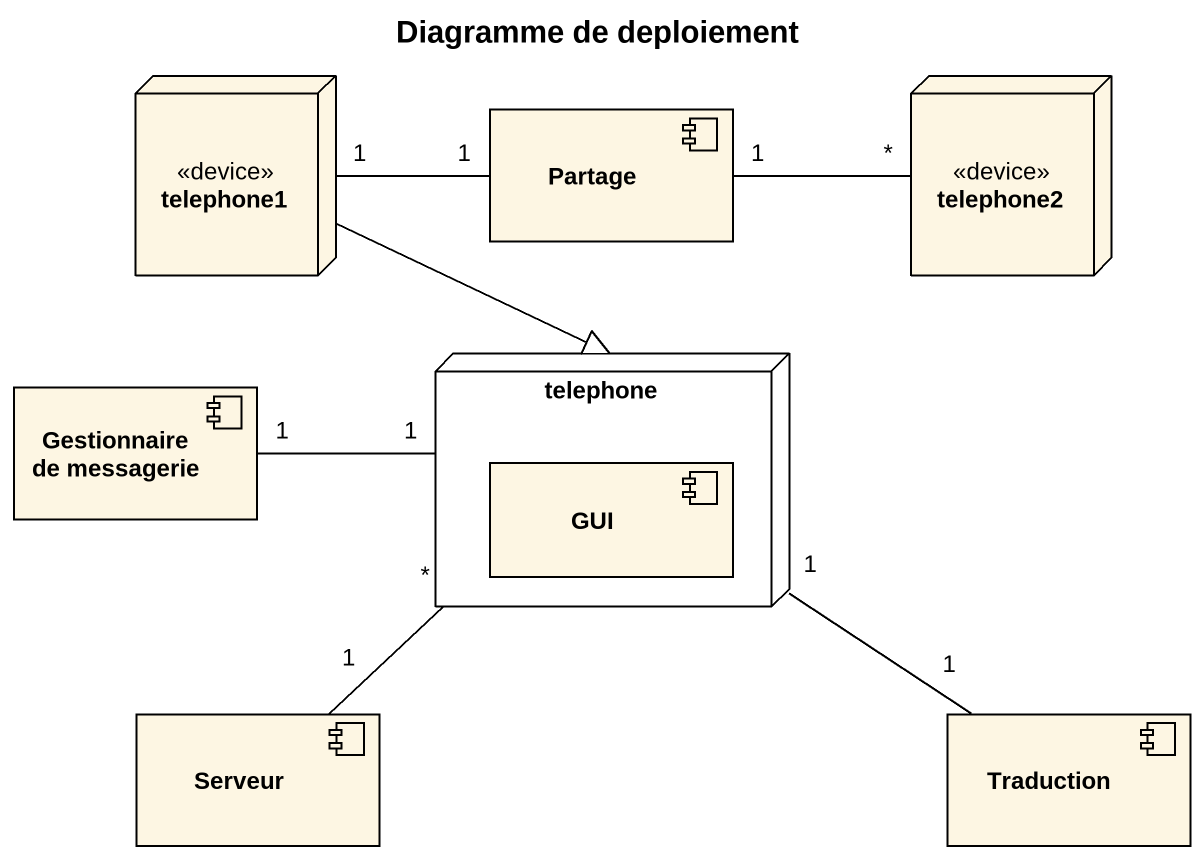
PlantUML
@startuml
title Diagramme de deploiement
node telephone1 <<device>>
component Partage
node telephone2 <<device>>
component "Gestionnaire de messagerie" as Gestionnaire_de_messagerie
node telephone {
  component GUI
}
component Serveur
component Traduction
telephone1 "1" -right- "1" Partage
telephone1 --|> telephone
Partage "1" -right- "*" telephone2
Gestionnaire_de_messagerie "1" -right- "1" telephone
Serveur "1" -up- "*" telephone
Traduction "1" -up- "1" telephone
@enduml
